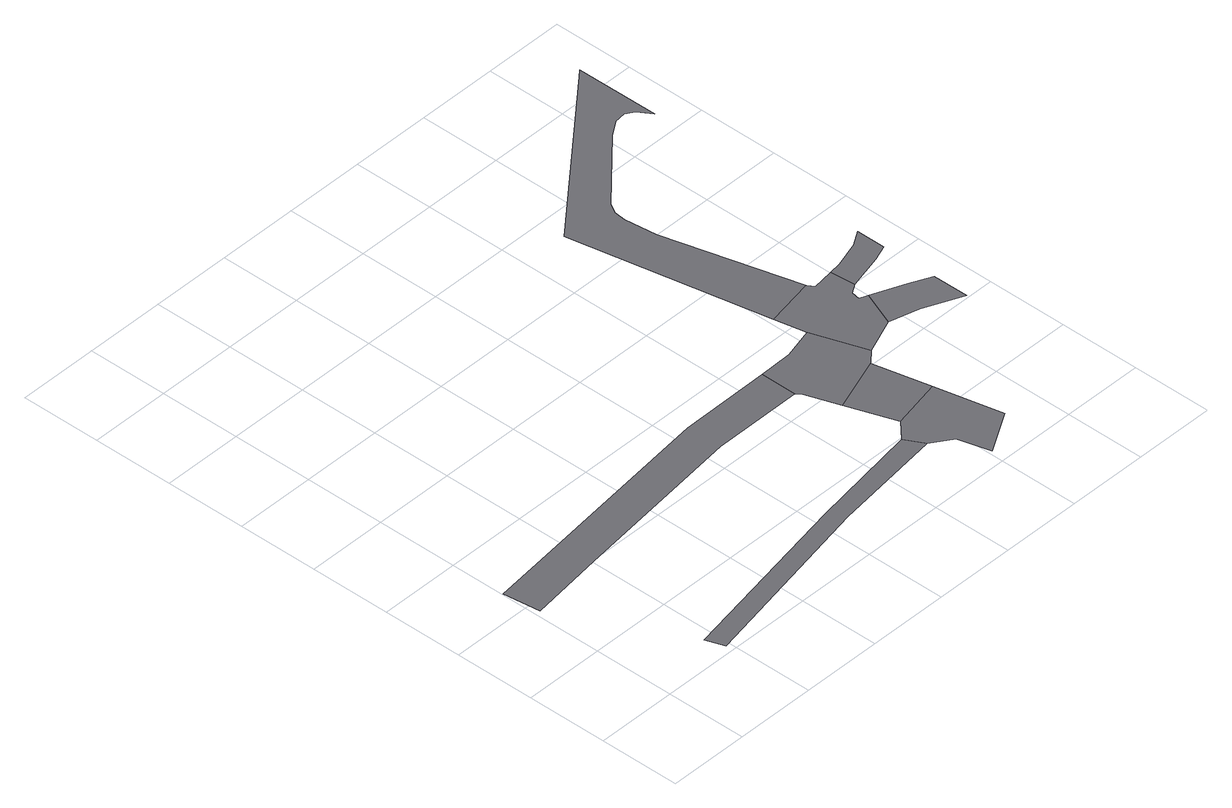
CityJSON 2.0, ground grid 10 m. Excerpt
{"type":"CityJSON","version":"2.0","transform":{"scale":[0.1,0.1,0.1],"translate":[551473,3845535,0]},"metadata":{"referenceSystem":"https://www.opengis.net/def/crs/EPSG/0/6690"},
"CityObjects":{
"road1":{"type":"Road","attributes":{"RoadStructureAttribute.sectionType":"1"},"geometry":[{"type":"MultiSurface","lod":"1","boundaries":[[[0,1,2,3,4,5,6,7]]]}]},
"road2":{"type":"Road","attributes":{"RoadStructureAttribute.sectionType":"1"},"geometry":[{"type":"MultiSurface","lod":"1","boundaries":[[[8,9,10,11,12,13]]]}]},
"road3":{"type":"Road","geometry":[{"type":"MultiSurface","lod":"1","boundaries":[[[14,15,16,17,18,8,13]]]}]},
"road4":{"type":"Road","attributes":{"RoadStructureAttribute.sectionType":"1"},"geometry":[{"type":"MultiSurface","lod":"1","boundaries":[[[19,20,18,17]]]}]},
"road5":{"type":"Road","geometry":[{"type":"MultiSurface","lod":"1","boundaries":[[[21,22,0,7,23,20,19,24]]]}]},
"road6":{"type":"Road","geometry":[{"type":"MultiSurface","lod":"1","boundaries":[[[25,26,27,21,24,28,29,30,31,32,33]]]}]},
"road7":{"type":"Road","attributes":{"RoadStructureAttribute.sectionType":"1"},"geometry":[{"type":"MultiSurface","lod":"1","boundaries":[[[34,35,36,37,29,28]]]}]},
"road8":{"type":"Road","geometry":[{"type":"MultiSurface","lod":"1","boundaries":[[[38,39,40,41,42,43,44,45,46,47,48,49,27,26]]]}]},
"road9":{"type":"Road","geometry":[{"type":"MultiSurface","lod":"1","boundaries":[[[50,51,52,53,54,33,32]]]}]}
},
"vertices":[
[435,272,0],[322,271,0],[60,239,0],[2,232,0],[8,186,0],[103,199,0],[323,226,0],[435,227,0],
[456,98,0],[317,76,0],[87,32,0],[95,9,0],[329,56,0],[469,75,0],
[494,58,0],[505,18,0],[557,49,0],[539,132,0],[476,118,0],
[523,203,0],[455,179,0],
[515,283,0],[477,273,0],[440,220,0],[538,216,0],
[574,326,0],[569,334,0],[507,322,0],[583,234,0],[600,277,0],[590,281,0],[592,292,0],[604,299,0],[601,330,0],
[620,224,0],[668,203,0],[668,248,0],[642,260,0],
[525,501,0],[520,541,0],[522,556,0],[529,568,0],[609,639,0],[628,652,0],[643,654,0],[653,647,0],[664,631,0],[663,734,0],[655,727,0],[459,568,0],
[647,310,0],[667,317,0],[667,353,0],[649,342,0],[617,332,0]
]}
